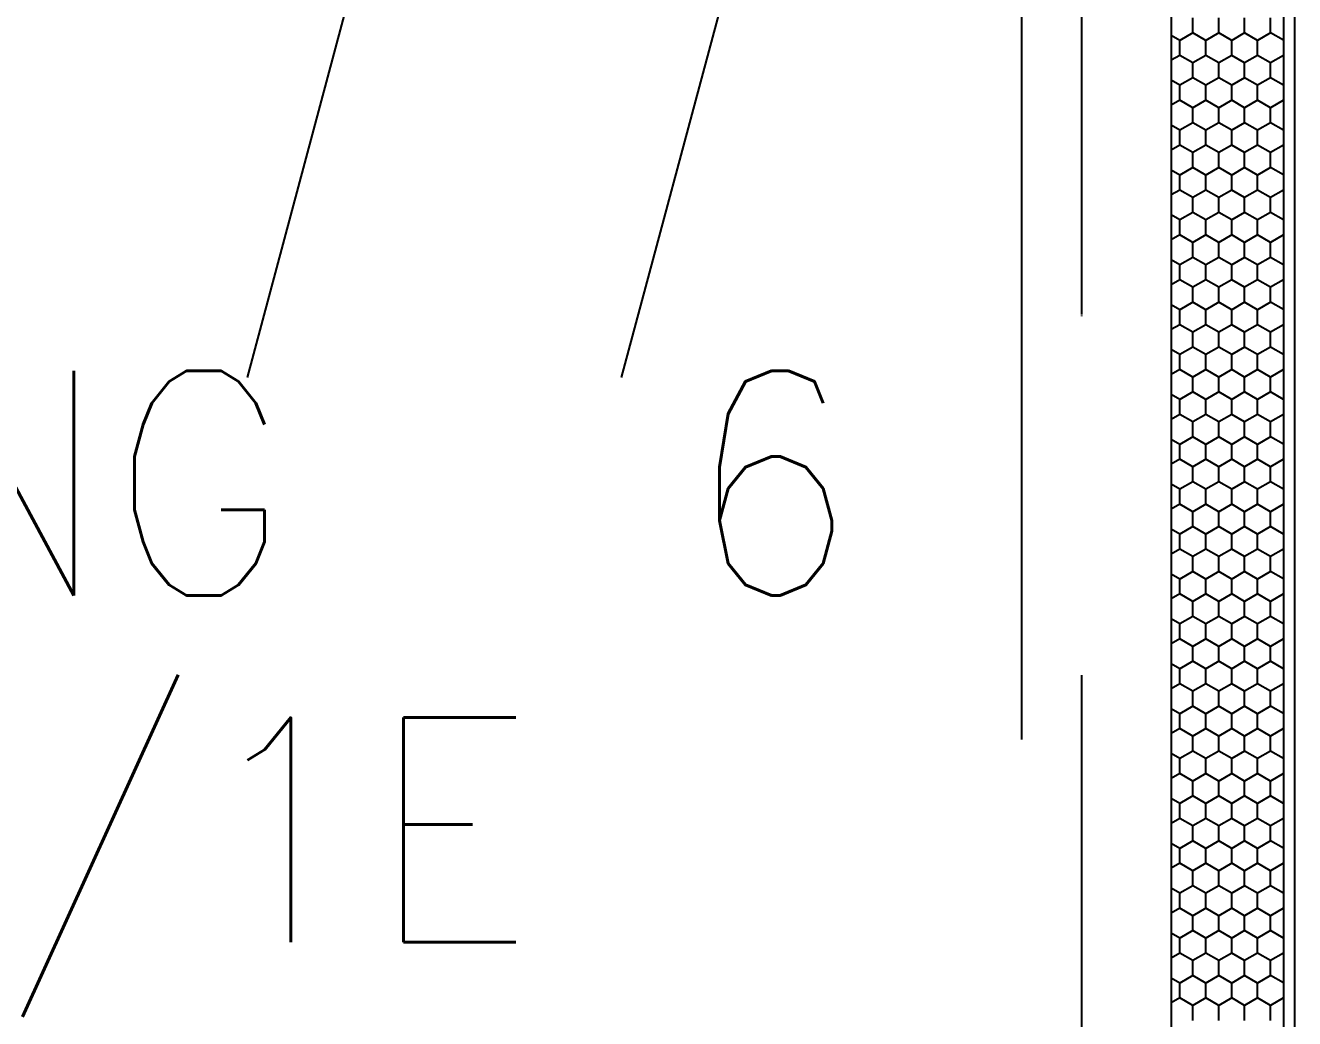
# Model space of a CAD drawing. Extents: x -1029 to 10077, y -1395 to 3524.
# Drawn here: x 943.9 to 1113.5, y -372.3 to -239.5 of the extents above; entities that cross this region are included whole.
import ezdxf
from ezdxf.enums import TextEntityAlignment as Align

# ---------------------------------------------------------------- set-up
doc = ezdxf.new("R2010")
doc.units = 0
doc.header["$LTSCALE"] = 60
doc.header["$MEASUREMENT"] = 0
for name, pattern in [('A01$0$D1_Achse', [2.3, 0, -0.8, 1.5, 0]), ('A01$0$D1_Strich 6_2mm Terrain', [8, 6, -2]), ('A01$0$D1_Strich x_1mm', [7, 6, -1])]:
    doc.linetypes.add(name, pattern=pattern)
doc.layers.get('0').update_dxf_attribs({"linetype": 'CONTINUOUS'})
for name, color, linetype in [('A01$0$D1_01 Fassadenelemente', 7, 'CONTINUOUS'), ('A01$0$D1_09 Schraffuren', 7, 'CONTINUOUS'), ('A01$0$D1_10 Gelände', 7, 'CONTINUOUS'), ('SECO-BRAND', 240, 'CONTINUOUS'), ('SECO-BRAND_LOOP', 81, 'CONTINUOUS')]:
    doc.layers.add(name, color=color, linetype=linetype)
doc.styles.add('ROMANS', font='romans.shx', dxfattribs={"width": 0.9})

# ---------------------------------------------------------------- blocks, each defined once
blk = doc.blocks.new('SecoS-opt')
at = {"style": 'ROMANS', "width": 0.9, "flags": 1}
for tag, p in [('PRODUKT_1', (-0.3444, -0.147)), ('PRODUKT_2', (-0.3444, -0.597)), ('TECHNIK', (-0.3444, -1.0494)), ('SECOPOS', (-0.3444, -1.5111))]:
    blk.add_attdef(tag, text='', height=0.3, dxfattribs=at).set_placement(p, align=Align.RIGHT)
at = {"color": 81, "style": 'ROMANS', "width": 0.9}
for tag, p in [('MELDERNUMMER', (0.33, -0.131)), ('LINE_1', (0.33, -0.9894)), ('LINE_2', (0.33, -1.4409)), ('ZUSATZTEXT', (0.33, -1.886))]:
    blk.add_attdef(tag, p, '', height=0.3, dxfattribs=at)
at = {"layer": 'SECO-BRAND_LOOP', "color": 7, "style": 'ROMANS', "width": 0.8, "flags": 8}
blk.add_attdef('RING', (0.33, -0.5794), '', height=0.3, dxfattribs=at)
at = {"layer": 'SECO-BRAND_LOOP', "color": 7, "style": 'ROMANS', "width": 0.8}
blk.add_attdef('RINGNUMMER', (1.2942, -0.5794), '', height=0.3, dxfattribs=at)

msp = doc.modelspace()

# ---------------------------------------------------------------- linework, layer by layer
at = {"layer": 'A01$0$D1_01 Fassadenelemente', "color": 252, "linetype": 'Continuous'}
for p, q in [((1097, 0), (1097, -674)), ((1112, 0), (1112, -704)), ((1113.5, 0), (1113.5, -605))]:
    msp.add_line(p, q, dxfattribs=at)
at = {"layer": 'A01$0$D1_09 Schraffuren', "color": 252}
for p, q in [((1099.89, -240.54), (1099.89, -238.54)), ((1103.36, -240.54), (1103.36, -238.54)), ((1106.82, -240.54), (1106.82, -238.54)), ((1110.28, -240.54), (1110.28, -238.54)), ((1099.89, -240.54), (1098.16, -241.54)), ((1101.62, -241.54), (1099.89, -240.54)), ((1103.36, -240.54), (1101.62, -241.54)), ((1105.09, -241.54), (1103.36, -240.54)), ((1106.82, -240.54), (1105.09, -241.54)), ((1108.55, -241.54), (1106.82, -240.54)), ((1110.28, -240.54), (1108.55, -241.54)), ((1112, -241.53), (1110.28, -240.54)), ((1098.16, -241.54), (1097, -240.87)), ((1098.16, -243.54), (1098.16, -241.54)), ((1101.62, -243.54), (1101.62, -241.54)), ((1105.09, -243.54), (1105.09, -241.54)), ((1108.55, -243.54), (1108.55, -241.54)), ((1098.16, -243.54), (1097, -244.2)), ((1099.89, -244.54), (1098.16, -243.54)), ((1101.62, -243.54), (1099.89, -244.54)), ((1103.36, -244.54), (1101.62, -243.54)), ((1105.09, -243.54), (1103.36, -244.54)), ((1106.82, -244.54), (1105.09, -243.54)), ((1108.55, -243.54), (1106.82, -244.54)), ((1110.28, -244.54), (1108.55, -243.54)), ((1112, -243.54), (1110.28, -244.54)), ((1099.89, -246.54), (1099.89, -244.54)), ((1103.36, -246.54), (1103.36, -244.54)), ((1106.82, -246.54), (1106.82, -244.54)), ((1110.28, -246.54), (1110.28, -244.54)), ((1098.16, -247.54), (1097, -246.87)), ((1099.89, -246.54), (1098.16, -247.54)), ((1098.16, -249.54), (1098.16, -247.54)), ((1101.62, -247.54), (1099.89, -246.54)), ((1103.36, -246.54), (1101.62, -247.54)), ((1101.62, -249.54), (1101.62, -247.54)), ((1105.09, -247.54), (1103.36, -246.54)), ((1106.82, -246.54), (1105.09, -247.54)), ((1105.09, -249.54), (1105.09, -247.54)), ((1108.55, -247.54), (1106.82, -246.54)), ((1110.28, -246.54), (1108.55, -247.54)), ((1108.55, -249.54), (1108.55, -247.54)), ((1112, -247.53), (1110.28, -246.54)), ((1098.16, -249.54), (1097, -250.2)), ((1099.89, -250.54), (1098.16, -249.54)), ((1101.62, -249.54), (1099.89, -250.54)), ((1099.89, -252.54), (1099.89, -250.54)), ((1103.36, -250.54), (1101.62, -249.54)), ((1105.09, -249.54), (1103.36, -250.54)), ((1103.36, -252.54), (1103.36, -250.54)), ((1106.82, -250.54), (1105.09, -249.54)), ((1108.55, -249.54), (1106.82, -250.54)), ((1106.82, -252.54), (1106.82, -250.54)), ((1110.28, -250.54), (1108.55, -249.54)), ((1112, -249.54), (1110.28, -250.54)), ((1110.28, -252.54), (1110.28, -250.54)), ((1099.89, -252.54), (1098.16, -253.54)), ((1101.62, -253.54), (1099.89, -252.54)), ((1103.36, -252.54), (1101.62, -253.54)), ((1105.09, -253.54), (1103.36, -252.54)), ((1106.82, -252.54), (1105.09, -253.54)), ((1108.55, -253.54), (1106.82, -252.54)), ((1110.28, -252.54), (1108.55, -253.54)), ((1112, -253.53), (1110.28, -252.54)), ((1098.16, -253.54), (1097, -252.87)), ((1098.16, -255.54), (1098.16, -253.54)), ((1101.62, -255.54), (1101.62, -253.54)), ((1105.09, -255.54), (1105.09, -253.54)), ((1108.55, -255.54), (1108.55, -253.54)), ((1098.16, -255.54), (1097, -256.2)), ((1099.89, -256.54), (1098.16, -255.54)), ((1101.62, -255.54), (1099.89, -256.54)), ((1103.36, -256.54), (1101.62, -255.54)), ((1105.09, -255.54), (1103.36, -256.54)), ((1106.82, -256.54), (1105.09, -255.54)), ((1108.55, -255.54), (1106.82, -256.54)), ((1110.28, -256.54), (1108.55, -255.54)), ((1112, -255.54), (1110.28, -256.54)), ((1099.89, -258.54), (1099.89, -256.54)), ((1103.36, -258.54), (1103.36, -256.54)), ((1106.82, -258.54), (1106.82, -256.54)), ((1110.28, -258.54), (1110.28, -256.54)), ((1098.16, -259.54), (1097, -258.87)), ((1099.89, -258.54), (1098.16, -259.54)), ((1101.62, -259.54), (1099.89, -258.54)), ((1103.36, -258.54), (1101.62, -259.54)), ((1105.09, -259.54), (1103.36, -258.54)), ((1106.82, -258.54), (1105.09, -259.54)), ((1108.55, -259.54), (1106.82, -258.54)), ((1110.28, -258.54), (1108.55, -259.54)), ((1112, -259.53), (1110.28, -258.54)), ((1098.16, -261.54), (1098.16, -259.54)), ((1101.62, -261.54), (1101.62, -259.54)), ((1105.09, -261.54), (1105.09, -259.54)), ((1108.55, -261.54), (1108.55, -259.54)), ((1098.16, -261.54), (1097, -262.2)), ((1099.89, -262.54), (1098.16, -261.54)), ((1101.62, -261.54), (1099.89, -262.54)), ((1099.89, -264.54), (1099.89, -262.54)), ((1103.36, -262.54), (1101.62, -261.54)), ((1105.09, -261.54), (1103.36, -262.54)), ((1103.36, -264.54), (1103.36, -262.54)), ((1106.82, -262.54), (1105.09, -261.54)), ((1108.55, -261.54), (1106.82, -262.54)), ((1106.82, -264.54), (1106.82, -262.54)), ((1110.28, -262.54), (1108.55, -261.54)), ((1112, -261.54), (1110.28, -262.54)), ((1110.28, -264.54), (1110.28, -262.54)), ((1099.89, -264.54), (1098.16, -265.54)), ((1101.62, -265.54), (1099.89, -264.54)), ((1103.36, -264.54), (1101.62, -265.54)), ((1105.09, -265.54), (1103.36, -264.54)), ((1106.82, -264.54), (1105.09, -265.54)), ((1108.55, -265.54), (1106.82, -264.54)), ((1110.28, -264.54), (1108.55, -265.54)), ((1112, -265.53), (1110.28, -264.54)), ((1098.16, -265.54), (1097, -264.87)), ((1098.16, -267.54), (1098.16, -265.54)), ((1101.62, -267.54), (1101.62, -265.54)), ((1105.09, -267.54), (1105.09, -265.54)), ((1108.55, -267.54), (1108.55, -265.54)), ((1098.16, -267.54), (1097, -268.2)), ((1099.89, -268.54), (1098.16, -267.54)), ((1101.62, -267.54), (1099.89, -268.54)), ((1103.36, -268.54), (1101.62, -267.54)), ((1105.09, -267.54), (1103.36, -268.54)), ((1106.82, -268.54), (1105.09, -267.54)), ((1108.55, -267.54), (1106.82, -268.54)), ((1110.28, -268.54), (1108.55, -267.54)), ((1112, -267.54), (1110.28, -268.54)), ((1099.89, -270.54), (1099.89, -268.54)), ((1103.36, -270.54), (1103.36, -268.54)), ((1106.82, -270.54), (1106.82, -268.54)), ((1110.28, -270.54), (1110.28, -268.54)), ((1098.16, -271.54), (1097, -270.87)), ((1099.89, -270.54), (1098.16, -271.54)), ((1101.62, -271.54), (1099.89, -270.54)), ((1103.36, -270.54), (1101.62, -271.54)), ((1105.09, -271.54), (1103.36, -270.54)), ((1106.82, -270.54), (1105.09, -271.54)), ((1108.55, -271.54), (1106.82, -270.54)), ((1110.28, -270.54), (1108.55, -271.54)), ((1112, -271.53), (1110.28, -270.54)), ((1098.16, -273.54), (1098.16, -271.54)), ((1101.62, -273.54), (1101.62, -271.54)), ((1105.09, -273.54), (1105.09, -271.54)), ((1108.55, -273.54), (1108.55, -271.54)), ((1098.16, -273.54), (1097, -274.2)), ((1099.89, -274.54), (1098.16, -273.54)), ((1101.62, -273.54), (1099.89, -274.54)), ((1099.89, -276.54), (1099.89, -274.54)), ((1103.36, -274.54), (1101.62, -273.54)), ((1105.09, -273.54), (1103.36, -274.54)), ((1103.36, -276.54), (1103.36, -274.54)), ((1106.82, -274.54), (1105.09, -273.54)), ((1108.55, -273.54), (1106.82, -274.54)), ((1106.82, -276.54), (1106.82, -274.54)), ((1110.28, -274.54), (1108.55, -273.54)), ((1112, -273.54), (1110.28, -274.54)), ((1110.28, -276.54), (1110.28, -274.54)), ((1098.16, -277.54), (1097, -276.87)), ((1099.89, -276.54), (1098.16, -277.54)), ((1098.16, -279.54), (1098.16, -277.54)), ((1101.62, -277.54), (1099.89, -276.54)), ((1103.36, -276.54), (1101.62, -277.54)), ((1101.62, -279.54), (1101.62, -277.54)), ((1105.09, -277.54), (1103.36, -276.54)), ((1106.82, -276.54), (1105.09, -277.54)), ((1105.09, -279.54), (1105.09, -277.54)), ((1108.55, -277.54), (1106.82, -276.54)), ((1110.28, -276.54), (1108.55, -277.54)), ((1108.55, -279.54), (1108.55, -277.54)), ((1112, -277.53), (1110.28, -276.54)), ((1098.16, -279.54), (1097, -280.2)), ((1099.89, -280.54), (1098.16, -279.54)), ((1101.62, -279.54), (1099.89, -280.54)), ((1103.36, -280.54), (1101.62, -279.54)), ((1105.09, -279.54), (1103.36, -280.54)), ((1106.82, -280.54), (1105.09, -279.54)), ((1108.55, -279.54), (1106.82, -280.54)), ((1110.28, -280.54), (1108.55, -279.54)), ((1112, -279.54), (1110.28, -280.54)), ((1099.89, -282.54), (1099.89, -280.54)), ((1103.36, -282.54), (1103.36, -280.54)), ((1106.82, -282.54), (1106.82, -280.54)), ((1110.28, -282.54), (1110.28, -280.54)), ((1098.16, -283.54), (1097, -282.87)), ((1099.89, -282.54), (1098.16, -283.54)), ((1101.62, -283.54), (1099.89, -282.54)), ((1103.36, -282.54), (1101.62, -283.54)), ((1105.09, -283.54), (1103.36, -282.54)), ((1106.82, -282.54), (1105.09, -283.54)), ((1108.55, -283.54), (1106.82, -282.54)), ((1110.28, -282.54), (1108.55, -283.54)), ((1112, -283.53), (1110.28, -282.54)), ((1098.16, -285.54), (1098.16, -283.54)), ((1101.62, -285.54), (1101.62, -283.54)), ((1105.09, -285.54), (1105.09, -283.54)), ((1108.55, -285.54), (1108.55, -283.54)), ((1098.16, -285.54), (1097, -286.2)), ((1099.89, -286.54), (1098.16, -285.54)), ((1101.62, -285.54), (1099.89, -286.54)), ((1099.89, -288.54), (1099.89, -286.54)), ((1103.36, -286.54), (1101.62, -285.54)), ((1105.09, -285.54), (1103.36, -286.54)), ((1103.36, -288.54), (1103.36, -286.54)), ((1106.82, -286.54), (1105.09, -285.54)), ((1108.55, -285.54), (1106.82, -286.54)), ((1106.82, -288.54), (1106.82, -286.54)), ((1110.28, -286.54), (1108.55, -285.54)), ((1112, -285.54), (1110.28, -286.54)), ((1110.28, -288.54), (1110.28, -286.54)), ((1098.16, -289.54), (1097, -288.87)), ((1099.89, -288.54), (1098.16, -289.54)), ((1098.16, -291.54), (1098.16, -289.54)), ((1101.62, -289.54), (1099.89, -288.54)), ((1103.36, -288.54), (1101.62, -289.54)), ((1101.62, -291.54), (1101.62, -289.54)), ((1105.09, -289.54), (1103.36, -288.54)), ((1106.82, -288.54), (1105.09, -289.54)), ((1105.09, -291.54), (1105.09, -289.54)), ((1108.55, -289.54), (1106.82, -288.54)), ((1110.28, -288.54), (1108.55, -289.54)), ((1108.55, -291.54), (1108.55, -289.54)), ((1112, -289.53), (1110.28, -288.54)), ((1098.16, -291.54), (1097, -292.2)), ((1099.89, -292.54), (1098.16, -291.54)), ((1101.62, -291.54), (1099.89, -292.54)), ((1103.36, -292.54), (1101.62, -291.54)), ((1105.09, -291.54), (1103.36, -292.54)), ((1106.82, -292.54), (1105.09, -291.54)), ((1108.55, -291.54), (1106.82, -292.54)), ((1110.28, -292.54), (1108.55, -291.54)), ((1112, -291.54), (1110.28, -292.54)), ((1099.89, -294.54), (1099.89, -292.54)), ((1103.36, -294.54), (1103.36, -292.54)), ((1106.82, -294.54), (1106.82, -292.54)), ((1110.28, -294.54), (1110.28, -292.54)), ((1098.16, -295.54), (1097, -294.87)), ((1099.89, -294.54), (1098.16, -295.54)), ((1101.62, -295.54), (1099.89, -294.54)), ((1103.36, -294.54), (1101.62, -295.54)), ((1105.09, -295.54), (1103.36, -294.54)), ((1106.82, -294.54), (1105.09, -295.54)), ((1108.55, -295.54), (1106.82, -294.54)), ((1110.28, -294.54), (1108.55, -295.54)), ((1112, -295.53), (1110.28, -294.54)), ((1098.16, -297.54), (1098.16, -295.54)), ((1101.62, -297.54), (1101.62, -295.54)), ((1105.09, -297.54), (1105.09, -295.54)), ((1108.55, -297.54), (1108.55, -295.54)), ((1098.16, -297.54), (1097, -298.2)), ((1099.89, -298.54), (1098.16, -297.54)), ((1101.62, -297.54), (1099.89, -298.54)), ((1103.36, -298.54), (1101.62, -297.54)), ((1105.09, -297.54), (1103.36, -298.54)), ((1106.82, -298.54), (1105.09, -297.54)), ((1108.55, -297.54), (1106.82, -298.54)), ((1110.28, -298.54), (1108.55, -297.54)), ((1112, -297.54), (1110.28, -298.54)), ((1099.89, -300.54), (1099.89, -298.54)), ((1103.36, -300.54), (1103.36, -298.54)), ((1106.82, -300.54), (1106.82, -298.54)), ((1110.28, -300.54), (1110.28, -298.54)), ((1098.16, -301.54), (1097, -300.87)), ((1099.89, -300.54), (1098.16, -301.54)), ((1098.16, -303.54), (1098.16, -301.54)), ((1101.62, -301.54), (1099.89, -300.54)), ((1103.36, -300.54), (1101.62, -301.54)), ((1101.62, -303.54), (1101.62, -301.54)), ((1105.09, -301.54), (1103.36, -300.54)), ((1106.82, -300.54), (1105.09, -301.54)), ((1105.09, -303.54), (1105.09, -301.54)), ((1108.55, -301.54), (1106.82, -300.54)), ((1110.28, -300.54), (1108.55, -301.54)), ((1108.55, -303.54), (1108.55, -301.54)), ((1112, -301.53), (1110.28, -300.54)), ((1098.16, -303.54), (1097, -304.2)), ((1099.89, -304.54), (1098.16, -303.54)), ((1101.62, -303.54), (1099.89, -304.54)), ((1103.36, -304.54), (1101.62, -303.54)), ((1105.09, -303.54), (1103.36, -304.54)), ((1106.82, -304.54), (1105.09, -303.54)), ((1108.55, -303.54), (1106.82, -304.54)), ((1110.28, -304.54), (1108.55, -303.54)), ((1112, -303.54), (1110.28, -304.54)), ((1099.89, -306.54), (1099.89, -304.54)), ((1103.36, -306.54), (1103.36, -304.54)), ((1106.82, -306.54), (1106.82, -304.54)), ((1110.28, -306.54), (1110.28, -304.54)), ((1098.16, -307.54), (1097, -306.87)), ((1099.89, -306.54), (1098.16, -307.54)), ((1101.62, -307.54), (1099.89, -306.54)), ((1103.36, -306.54), (1101.62, -307.54)), ((1105.09, -307.54), (1103.36, -306.54)), ((1106.82, -306.54), (1105.09, -307.54)), ((1108.55, -307.54), (1106.82, -306.54)), ((1110.28, -306.54), (1108.55, -307.54)), ((1112, -307.53), (1110.28, -306.54)), ((1098.16, -309.54), (1098.16, -307.54)), ((1101.62, -309.54), (1101.62, -307.54)), ((1105.09, -309.54), (1105.09, -307.54)), ((1108.55, -309.54), (1108.55, -307.54)), ((1098.16, -309.54), (1097, -310.2)), ((1099.89, -310.54), (1098.16, -309.54)), ((1101.62, -309.54), (1099.89, -310.54)), ((1103.36, -310.54), (1101.62, -309.54)), ((1105.09, -309.54), (1103.36, -310.54)), ((1106.82, -310.54), (1105.09, -309.54)), ((1108.55, -309.54), (1106.82, -310.54)), ((1110.28, -310.54), (1108.55, -309.54)), ((1112, -309.54), (1110.28, -310.54)), ((1099.89, -312.54), (1099.89, -310.54)), ((1103.36, -312.54), (1103.36, -310.54)), ((1106.82, -312.54), (1106.82, -310.54)), ((1110.28, -312.54), (1110.28, -310.54)), ((1098.16, -313.54), (1097, -312.87)), ((1099.89, -312.54), (1098.16, -313.54)), ((1098.16, -315.54), (1098.16, -313.54)), ((1101.62, -313.54), (1099.89, -312.54)), ((1103.36, -312.54), (1101.62, -313.54)), ((1101.62, -315.54), (1101.62, -313.54)), ((1105.09, -313.54), (1103.36, -312.54)), ((1106.82, -312.54), (1105.09, -313.54)), ((1105.09, -315.54), (1105.09, -313.54)), ((1108.55, -313.54), (1106.82, -312.54)), ((1110.28, -312.54), (1108.55, -313.54)), ((1108.55, -315.54), (1108.55, -313.54)), ((1112, -313.53), (1110.28, -312.54)), ((1098.16, -315.54), (1097, -316.2)), ((1099.89, -316.54), (1098.16, -315.54)), ((1101.62, -315.54), (1099.89, -316.54)), ((1099.89, -318.54), (1099.89, -316.54)), ((1103.36, -316.54), (1101.62, -315.54)), ((1105.09, -315.54), (1103.36, -316.54)), ((1103.36, -318.54), (1103.36, -316.54)), ((1106.82, -316.54), (1105.09, -315.54)), ((1108.55, -315.54), (1106.82, -316.54)), ((1106.82, -318.54), (1106.82, -316.54)), ((1110.28, -316.54), (1108.55, -315.54)), ((1112, -315.54), (1110.28, -316.54)), ((1110.28, -318.54), (1110.28, -316.54)), ((1098.16, -319.54), (1097, -318.87)), ((1099.89, -318.54), (1098.16, -319.54)), ((1101.62, -319.54), (1099.89, -318.54)), ((1103.36, -318.54), (1101.62, -319.54)), ((1105.09, -319.54), (1103.36, -318.54)), ((1106.82, -318.54), (1105.09, -319.54)), ((1108.55, -319.54), (1106.82, -318.54)), ((1110.28, -318.54), (1108.55, -319.54)), ((1112, -319.53), (1110.28, -318.54)), ((1098.16, -321.54), (1098.16, -319.54)), ((1101.62, -321.54), (1101.62, -319.54)), ((1105.09, -321.54), (1105.09, -319.54)), ((1108.55, -321.54), (1108.55, -319.54)), ((1098.16, -321.54), (1097, -322.2)), ((1099.89, -322.54), (1098.16, -321.54)), ((1101.62, -321.54), (1099.89, -322.54)), ((1103.36, -322.54), (1101.62, -321.54)), ((1105.09, -321.54), (1103.36, -322.54)), ((1106.82, -322.54), (1105.09, -321.54)), ((1108.55, -321.54), (1106.82, -322.54)), ((1110.28, -322.54), (1108.55, -321.54)), ((1112, -321.54), (1110.28, -322.54)), ((1099.89, -324.54), (1099.89, -322.54)), ((1103.36, -324.54), (1103.36, -322.54)), ((1106.82, -324.54), (1106.82, -322.54)), ((1110.28, -324.54), (1110.28, -322.54)), ((1098.16, -325.54), (1097, -324.87)), ((1099.89, -324.54), (1098.16, -325.54)), ((1098.16, -327.54), (1098.16, -325.54)), ((1101.62, -325.54), (1099.89, -324.54)), ((1103.36, -324.54), (1101.62, -325.54)), ((1101.62, -327.54), (1101.62, -325.54)), ((1105.09, -325.54), (1103.36, -324.54)), ((1106.82, -324.54), (1105.09, -325.54)), ((1105.09, -327.54), (1105.09, -325.54)), ((1108.55, -325.54), (1106.82, -324.54)), ((1110.28, -324.54), (1108.55, -325.54)), ((1108.55, -327.54), (1108.55, -325.54)), ((1112, -325.53), (1110.28, -324.54)), ((1098.16, -327.54), (1097, -328.2)), ((1099.89, -328.54), (1098.16, -327.54)), ((1101.62, -327.54), (1099.89, -328.54)), ((1099.89, -330.54), (1099.89, -328.54)), ((1103.36, -328.54), (1101.62, -327.54)), ((1105.09, -327.54), (1103.36, -328.54)), ((1103.36, -330.54), (1103.36, -328.54)), ((1106.82, -328.54), (1105.09, -327.54)), ((1108.55, -327.54), (1106.82, -328.54)), ((1106.82, -330.54), (1106.82, -328.54)), ((1110.28, -328.54), (1108.55, -327.54)), ((1112, -327.54), (1110.28, -328.54)), ((1110.28, -330.54), (1110.28, -328.54)), ((1099.89, -330.54), (1098.16, -331.54)), ((1101.62, -331.54), (1099.89, -330.54)), ((1103.36, -330.54), (1101.62, -331.54)), ((1105.09, -331.54), (1103.36, -330.54)), ((1106.82, -330.54), (1105.09, -331.54)), ((1108.55, -331.54), (1106.82, -330.54)), ((1110.28, -330.54), (1108.55, -331.54)), ((1112, -331.53), (1110.28, -330.54)), ((1098.16, -331.54), (1097, -330.87)), ((1098.16, -333.54), (1098.16, -331.54)), ((1101.62, -333.54), (1101.62, -331.54)), ((1105.09, -333.54), (1105.09, -331.54)), ((1108.55, -333.54), (1108.55, -331.54)), ((1098.16, -333.54), (1097, -334.2)), ((1099.89, -334.54), (1098.16, -333.54)), ((1101.62, -333.54), (1099.89, -334.54)), ((1103.36, -334.54), (1101.62, -333.54)), ((1105.09, -333.54), (1103.36, -334.54)), ((1106.82, -334.54), (1105.09, -333.54)), ((1108.55, -333.54), (1106.82, -334.54)), ((1110.28, -334.54), (1108.55, -333.54)), ((1112, -333.54), (1110.28, -334.54)), ((1099.89, -336.54), (1099.89, -334.54)), ((1103.36, -336.54), (1103.36, -334.54)), ((1106.82, -336.54), (1106.82, -334.54)), ((1110.28, -336.54), (1110.28, -334.54)), ((1098.16, -337.54), (1097, -336.87)), ((1099.89, -336.54), (1098.16, -337.54)), ((1098.16, -339.54), (1098.16, -337.54)), ((1101.62, -337.54), (1099.89, -336.54)), ((1103.36, -336.54), (1101.62, -337.54)), ((1101.62, -339.54), (1101.62, -337.54)), ((1105.09, -337.54), (1103.36, -336.54)), ((1106.82, -336.54), (1105.09, -337.54)), ((1105.09, -339.54), (1105.09, -337.54)), ((1108.55, -337.54), (1106.82, -336.54)), ((1110.28, -336.54), (1108.55, -337.54)), ((1108.55, -339.54), (1108.55, -337.54)), ((1112, -337.53), (1110.28, -336.54)), ((1098.16, -339.54), (1097, -340.2)), ((1099.89, -340.54), (1098.16, -339.54)), ((1101.62, -339.54), (1099.89, -340.54)), ((1099.89, -342.54), (1099.89, -340.54)), ((1103.36, -340.54), (1101.62, -339.54)), ((1105.09, -339.54), (1103.36, -340.54)), ((1103.36, -342.54), (1103.36, -340.54)), ((1106.82, -340.54), (1105.09, -339.54)), ((1108.55, -339.54), (1106.82, -340.54)), ((1106.82, -342.54), (1106.82, -340.54)), ((1110.28, -340.54), (1108.55, -339.54)), ((1112, -339.54), (1110.28, -340.54)), ((1110.28, -342.54), (1110.28, -340.54)), ((1099.89, -342.54), (1098.16, -343.54)), ((1101.62, -343.54), (1099.89, -342.54)), ((1103.36, -342.54), (1101.62, -343.54)), ((1105.09, -343.54), (1103.36, -342.54)), ((1106.82, -342.54), (1105.09, -343.54)), ((1108.55, -343.54), (1106.82, -342.54)), ((1110.28, -342.54), (1108.55, -343.54)), ((1112, -343.53), (1110.28, -342.54)), ((1098.16, -343.54), (1097, -342.87)), ((1098.16, -345.54), (1098.16, -343.54)), ((1101.62, -345.54), (1101.62, -343.54)), ((1105.09, -345.54), (1105.09, -343.54)), ((1108.55, -345.54), (1108.55, -343.54)), ((1098.16, -345.54), (1097, -346.2)), ((1099.89, -346.54), (1098.16, -345.54)), ((1101.62, -345.54), (1099.89, -346.54)), ((1103.36, -346.54), (1101.62, -345.54)), ((1105.09, -345.54), (1103.36, -346.54)), ((1106.82, -346.54), (1105.09, -345.54)), ((1108.55, -345.54), (1106.82, -346.54)), ((1110.28, -346.54), (1108.55, -345.54)), ((1112, -345.54), (1110.28, -346.54)), ((1099.89, -348.54), (1099.89, -346.54)), ((1103.36, -348.54), (1103.36, -346.54)), ((1106.82, -348.54), (1106.82, -346.54)), ((1110.28, -348.54), (1110.28, -346.54)), ((1098.16, -349.54), (1097, -348.87)), ((1099.89, -348.54), (1098.16, -349.54)), ((1101.62, -349.54), (1099.89, -348.54)), ((1103.36, -348.54), (1101.62, -349.54)), ((1105.09, -349.54), (1103.36, -348.54)), ((1106.82, -348.54), (1105.09, -349.54)), ((1108.55, -349.54), (1106.82, -348.54)), ((1110.28, -348.54), (1108.55, -349.54)), ((1112, -349.53), (1110.28, -348.54)), ((1098.16, -351.54), (1098.16, -349.54)), ((1101.62, -351.54), (1101.62, -349.54)), ((1105.09, -351.54), (1105.09, -349.54)), ((1108.55, -351.54), (1108.55, -349.54)), ((1098.16, -351.54), (1097, -352.2)), ((1099.89, -352.54), (1098.16, -351.54)), ((1101.62, -351.54), (1099.89, -352.54)), ((1099.89, -354.54), (1099.89, -352.54)), ((1103.36, -352.54), (1101.62, -351.54)), ((1105.09, -351.54), (1103.36, -352.54)), ((1103.36, -354.54), (1103.36, -352.54)), ((1106.82, -352.54), (1105.09, -351.54)), ((1108.55, -351.54), (1106.82, -352.54)), ((1106.82, -354.54), (1106.82, -352.54)), ((1110.28, -352.54), (1108.55, -351.54)), ((1112, -351.54), (1110.28, -352.54)), ((1110.28, -354.54), (1110.28, -352.54)), ((1098.16, -355.54), (1097, -354.87)), ((1099.89, -354.54), (1098.16, -355.54)), ((1098.16, -357.54), (1098.16, -355.54)), ((1101.62, -355.54), (1099.89, -354.54)), ((1103.36, -354.54), (1101.62, -355.54)), ((1101.62, -357.54), (1101.62, -355.54)), ((1105.09, -355.54), (1103.36, -354.54)), ((1106.82, -354.54), (1105.09, -355.54)), ((1105.09, -357.54), (1105.09, -355.54)), ((1108.55, -355.54), (1106.82, -354.54)), ((1110.28, -354.54), (1108.55, -355.54)), ((1108.55, -357.54), (1108.55, -355.54)), ((1112, -355.53), (1110.28, -354.54)), ((1098.16, -357.54), (1097, -358.2)), ((1099.89, -358.54), (1098.16, -357.54)), ((1101.62, -357.54), (1099.89, -358.54)), ((1103.36, -358.54), (1101.62, -357.54)), ((1105.09, -357.54), (1103.36, -358.54)), ((1106.82, -358.54), (1105.09, -357.54)), ((1108.55, -357.54), (1106.82, -358.54)), ((1110.28, -358.54), (1108.55, -357.54)), ((1112, -357.54), (1110.28, -358.54)), ((1099.89, -360.54), (1099.89, -358.54)), ((1103.36, -360.54), (1103.36, -358.54)), ((1106.82, -360.54), (1106.82, -358.54)), ((1110.28, -360.54), (1110.28, -358.54)), ((1098.16, -361.54), (1097, -360.87)), ((1099.89, -360.54), (1098.16, -361.54)), ((1101.62, -361.54), (1099.89, -360.54)), ((1103.36, -360.54), (1101.62, -361.54)), ((1105.09, -361.54), (1103.36, -360.54)), ((1106.82, -360.54), (1105.09, -361.54)), ((1108.55, -361.54), (1106.82, -360.54)), ((1110.28, -360.54), (1108.55, -361.54)), ((1112, -361.53), (1110.28, -360.54)), ((1098.16, -363.54), (1098.16, -361.54)), ((1101.62, -363.54), (1101.62, -361.54)), ((1105.09, -363.54), (1105.09, -361.54)), ((1108.55, -363.54), (1108.55, -361.54)), ((1098.16, -363.54), (1097, -364.2)), ((1099.89, -364.54), (1098.16, -363.54)), ((1101.62, -363.54), (1099.89, -364.54)), ((1099.89, -366.54), (1099.89, -364.54)), ((1103.36, -364.54), (1101.62, -363.54)), ((1105.09, -363.54), (1103.36, -364.54)), ((1103.36, -366.54), (1103.36, -364.54)), ((1106.82, -364.54), (1105.09, -363.54)), ((1108.55, -363.54), (1106.82, -364.54)), ((1106.82, -366.54), (1106.82, -364.54)), ((1110.28, -364.54), (1108.55, -363.54)), ((1112, -363.54), (1110.28, -364.54)), ((1110.28, -366.54), (1110.28, -364.54)), ((1098.16, -367.54), (1097, -366.87)), ((1099.89, -366.54), (1098.16, -367.54)), ((1098.16, -369.54), (1098.16, -367.54)), ((1101.62, -367.54), (1099.89, -366.54)), ((1103.36, -366.54), (1101.62, -367.54)), ((1101.62, -369.54), (1101.62, -367.54)), ((1105.09, -367.54), (1103.36, -366.54)), ((1106.82, -366.54), (1105.09, -367.54)), ((1105.09, -369.54), (1105.09, -367.54)), ((1108.55, -367.54), (1106.82, -366.54)), ((1110.28, -366.54), (1108.55, -367.54)), ((1108.55, -369.54), (1108.55, -367.54)), ((1112, -367.53), (1110.28, -366.54)), ((1098.16, -369.54), (1097, -370.2)), ((1099.89, -370.54), (1098.16, -369.54)), ((1101.62, -369.54), (1099.89, -370.54)), ((1103.36, -370.54), (1101.62, -369.54)), ((1105.09, -369.54), (1103.36, -370.54)), ((1106.82, -370.54), (1105.09, -369.54)), ((1108.55, -369.54), (1106.82, -370.54)), ((1110.28, -370.54), (1108.55, -369.54)), ((1112, -369.54), (1110.28, -370.54)), ((1099.89, -372.54), (1099.89, -370.54)), ((1103.36, -372.54), (1103.36, -370.54)), ((1106.82, -372.54), (1106.82, -370.54)), ((1110.28, -372.54), (1110.28, -370.54))]:
    msp.add_line(p, q, dxfattribs=at)
at = {"layer": 'A01$0$D1_10 Gelände', "color": 252, "linetype": 'A01$0$D1_Strich x_1mm'}
msp.add_line((1077, 25), (1077, -694), dxfattribs=at)
at = {"layer": 'A01$0$D1_10 Gelände', "color": 252, "linetype": 'A01$0$D1_Achse'}
msp.add_line((1085, -1.9), (1085, -600), dxfattribs=at)
at = {"layer": 'A01$0$D1_10 Gelände', "color": 252, "linetype": 'A01$0$D1_Strich 6_2mm Terrain'}
for p, q in [((1027, -86.94), (973.5, -286.6)), ((1053.65, -174.09), (1023.5, -286.6))]:
    msp.add_line(p, q, dxfattribs=at)

# ---------------------------------------------------------------- block references
at = {"layer": 'SECO-BRAND'}
ref = msp.add_blockref('SecoS-opt', (862.4, -346.99), dxfattribs=dict(at, xscale=100, yscale=100, zscale=100))
ref.add_attrib('MELDERNUMMER', '64/1E', (894.88, -362.06), dxfattribs={"layer": '0', "color": 81, "height": 30, "style": 'ROMANS', "width": 0.9})
ref.add_attrib('RINGNUMMER', '6', (1032, -315.73), dxfattribs={"layer": 'SECO-BRAND_LOOP', "color": 7, "height": 30, "style": 'ROMANS', "width": 0.9})
ref.add_attrib('RING', 'RING', (895.99, -315.73), dxfattribs={"layer": 'SECO-BRAND_LOOP', "color": 7, "height": 30, "style": 'ROMANS', "width": 0.9, "flags": 8})

doc.saveas('drawing.dxf')
